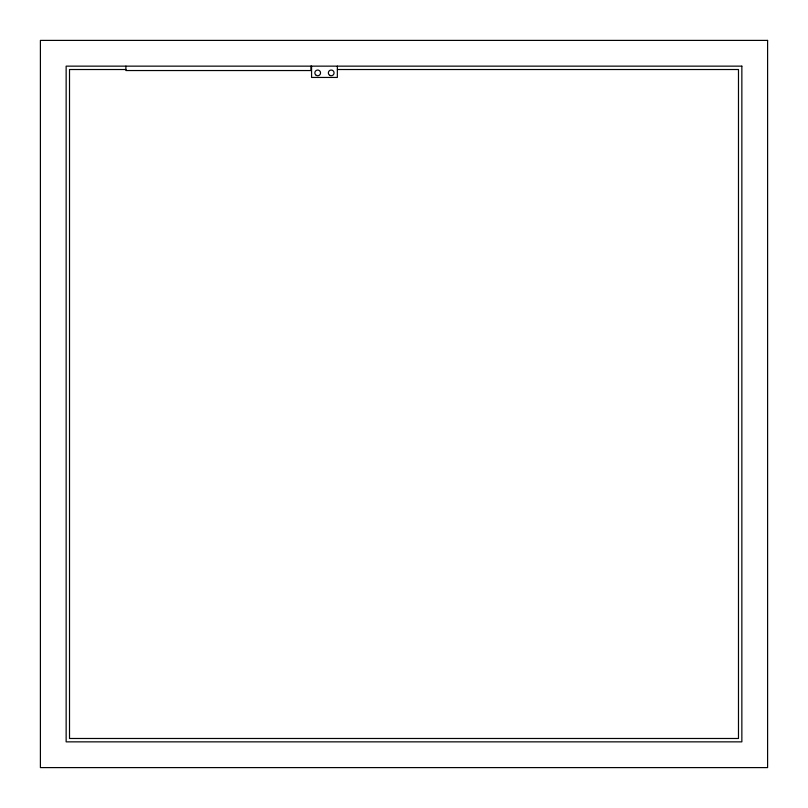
<?xml version="1.0" encoding="UTF-8"?>
<svg xmlns="http://www.w3.org/2000/svg" width="808" height="808" viewBox="0 0 808 808"><rect width="100%" height="100%" fill="white"/><g stroke="black" fill="none" stroke-linecap="round" stroke-linejoin="round"><path stroke-width="1.21" d="M125.907 69.518L69.518 69.518L69.518 738.482L738.482 738.482L738.482 69.518L337.431 69.518M337.35 66.145L337.35 77.447L311.565 77.447L311.565 66.145M310.939 66.145L310.939 70.538L125.907 70.538L125.907 66.145M767.6 40.4L40.4 40.4L40.4 767.6L767.6 767.6L767.6 40.4M741.855 66.145L66.145 66.145L66.145 741.855L741.855 741.855L741.855 66.145M316.271 75.366A2.848 2.848 0 0 0 320.554 72.902A2.848 2.848 0 0 0 316.271 70.427A2.848 2.848 0 0 0 316.271 75.366M329.785 75.366A2.848 2.848 0 0 0 334.068 72.902A2.848 2.848 0 0 0 329.785 70.427A2.848 2.848 0 0 0 329.785 75.366"/></g></svg>
